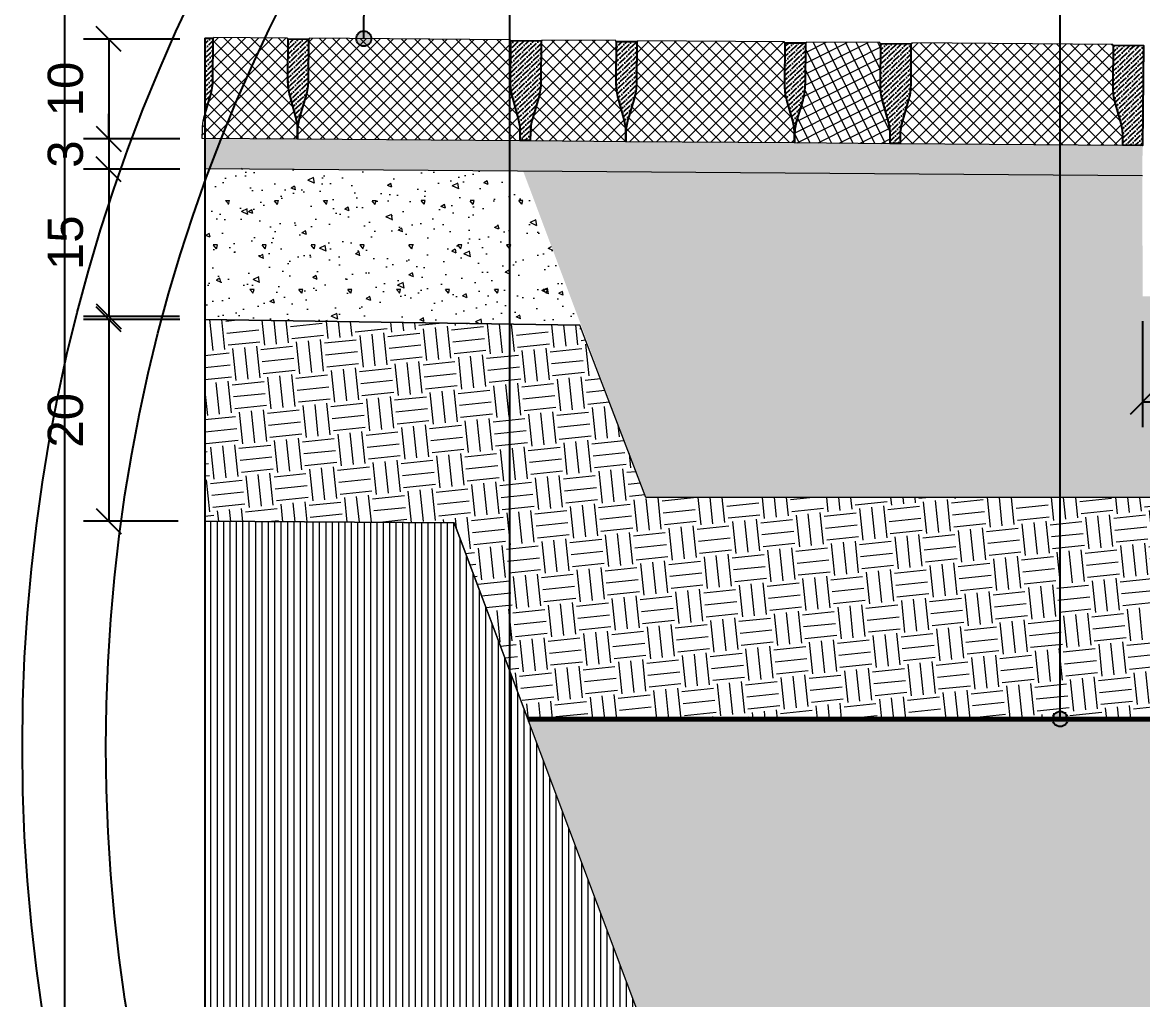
# Model space of a CAD drawing. Header units: metres. Extents: x -325 to 301, y -147 to 149.
# Drawn here: x 62.192 to 63.305, y 76.682 to 77.653 of the extents above; entities that cross this region are included whole.
import ezdxf

# ---------------------------------------------------------------- set-up
doc = ezdxf.new("R2010")
doc.units = ezdxf.units.M
doc.linetypes.add('ACAD_ISO03W100', pattern=[30, 12, -18])
doc.layers.get('Defpoints').update_dxf_attribs({"lineweight": 13})
doc.layers.add('-aux', color=50, linetype='Continuous', plot=False)
doc.layers.add('-AUX_MON', color=3, linetype='Continuous', plot=False)
doc.layers.add('0-TX-1_25', color=7, linetype='Continuous', true_color=0x3f4f7f)
doc.layers.add('EIT_3 TR sorra', color=7, linetype='Continuous', true_color=0xd8ceb0)
doc.layers.add('02-L-Geotextile', color=32, linetype='Continuous')
doc.layers.add('1-SECCIÓ', color=1, linetype='Continuous')
for name, color, linetype, lineweight in [('1-CM', 7, 'Continuous', 0), ('3-TR Formigó', 252, 'Continuous', 0), ('3-TR Seleccionat', 44, 'Continuous', 0), ('3-TR Tot-u', 37, 'Continuous', 0)]:
    doc.layers.add(name, color=color, linetype=linetype, lineweight=lineweight)
doc.layers.add('3-TR grava', color=7, linetype='Continuous', lineweight=5, true_color=0x666666)
doc.layers.add('3-TR tot_u', color=7, linetype='Continuous', lineweight=5, true_color=0x787878)
doc.styles.get("Standard").update_dxf_attribs({"font": 'arial.ttf'})
doc.dimstyles.new('ISO-25', dxfattribs={"dimtxt": 0.1, "dimasz": 0.1, "dimexe": 0.1, "dimexo": 0.1, "dimgap": 0.1, "dimtad": 1, "dimdec": 0, "dimlfac": 100, "dimzin": 9, "dimtxsty": 'Standard', "dimblk": 'OBLIQUE', "dimcen": 0.1, "dimadec": 0, "dimazin": 0, "dimtfac": 1, "dimtdec": 0, "dimtmove": 0, "dimatfit": 3, "dimldrblk": 'OBLIQUE', "dimfxl": 1, "dimarcsym": 0})
pattern_1 = [(43.98579928964266, (32.97805285418937, 7.548316941754337), (0.001927275125572214, 0.00660389192404396), [0.008532812500000061, -0.001706562500000013, 0, -0.001706562500000013])]
pattern_2 = [(44.99999999989515, (17.80936235108013, 108.7097927319532), (-0.006735192090789539, 0.006735192090814187), []), (134.9999999998951, (17.80936235108013, 108.7097927319532), (-0.006735192090814189, -0.006735192090789538), [])]
pattern_3 = [(43.98579928964266, (32.6518629455247, 7.550860358094241), (0.001927275125572214, 0.00660389192404396), [0.008532812500000061, -0.001706562500000013, 0, -0.001706562500000013])]

# ---------------------------------------------------------------- blocks, each defined once
blk = doc.blocks.new('_Oblique')
at = {"color": 0, "lineweight": -2}
blk.add_line((-0.499999999995058, -0.4999999998130015), (0.500000000028669, 0.500000000163238), dxfattribs=at)
blk = doc.blocks.new('*D348')
at = {"layer": '0-TX-1_25', "color": 0, "lineweight": -2, "transparency": 16777216}
for p, q in [((63.30522401409755, 77.35607498071103), (63.30522401409755, 77.25109165466331)), ((63.38022406830051, 77.35607498117666), (63.38022406830051, 77.25109165466331)), ((63.30522401409755, 77.27609165466332), (63.38022406830051, 77.27609165466332))]:
    blk.add_line(p, q, dxfattribs=at)
at = {"layer": 'Defpoints', "color": 0, "transparency": 16777216}
for p in [(63.30522401409755, 77.38107498071102), (63.38022406830051, 77.38107498117664), (63.38022406830054, 77.27609165466329)]:
    blk.add_point(p, dxfattribs=at)
at = {"layer": '0-TX-1_25', "color": 0, "lineweight": -2, "transparency": 16777216, "xscale": 0.025, "yscale": 0.025, "zscale": 0.025, "rotation": 180}
blk.add_blockref('_Oblique', (63.30522401409755, 77.27609165466332), dxfattribs=at)
at = {"layer": '0-TX-1_25', "color": 0, "lineweight": -2, "transparency": 16777216, "xscale": 0.025, "yscale": 0.025, "zscale": 0.025}
blk.add_blockref('_Oblique', (63.38022406830051, 77.27609165466332), dxfattribs=at)
at = {"layer": '0-TX-1_25', "color": 0, "transparency": 16777216, "insert": (63.34272404119889, 77.23322160009306), "char_height": 0.035, "attachment_point": 5}
blk.add_mtext('8', dxfattribs=at)
blk = doc.blocks.new('*D359')
at = {"layer": '0-TX-1_25', "color": 0, "lineweight": -2, "transparency": 16777216}
for p, q in [((62.3486122734384, 77.63641906160218), (62.25307229115831, 77.63641906160218)), ((62.27807229115831, 77.63641906160218), (62.27807229115831, 77.53726341858417)), ((62.34837645391432, 77.53726341858417), (62.25307229115831, 77.53726341858417))]:
    blk.add_line(p, q, dxfattribs=at)
at = {"layer": 'Defpoints', "color": 0, "transparency": 16777216}
for p in [(62.3736122734384, 77.63641906160218), (62.27807229115831, 77.53726341858417), (62.37337645391432, 77.53726341858417)]:
    blk.add_point(p, dxfattribs=at)
at = {"layer": '0-TX-1_25', "color": 0, "lineweight": -2, "transparency": 16777216, "xscale": 0.025, "yscale": 0.025, "zscale": 0.025}
for p, rotation in [((62.27807229115831, 77.63641906160218), 90), ((62.27807229115831, 77.53726341858417), 270)]:
    blk.add_blockref('_Oblique', p, dxfattribs=dict(at, rotation=rotation))
at = {"layer": '0-TX-1_25', "color": 0, "transparency": 16777216, "insert": (62.23520223658806, 77.58684124009315), "char_height": 0.035, "attachment_point": 5, "rotation": 90}
blk.add_mtext('10', dxfattribs=at)
blk = doc.blocks.new('*D360')
at = {"layer": '0-TX-1_25', "color": 0, "lineweight": -2, "transparency": 16777216}
for p, q in [((62.27807229115739, 77.53726285296476), (62.27807229115739, 77.56226285296476)), ((62.34861428136987, 77.53726285296476), (62.25307229115739, 77.53726285296476)), ((62.27807229115739, 77.53726285296476), (62.27807229115739, 77.50711829210694)), ((62.34854605388245, 77.50711829210694), (62.25307229115739, 77.50711829210694)), ((62.27807229115739, 77.50711829210694), (62.27807229115739, 77.48211829210693))]:
    blk.add_line(p, q, dxfattribs=at)
at = {"layer": 'Defpoints', "color": 0, "transparency": 16777216}
for p in [(62.37361428136987, 77.53726285296476), (62.27807229115739, 77.50711829210694), (62.37354605388245, 77.50711829210694)]:
    blk.add_point(p, dxfattribs=at)
at = {"layer": '0-TX-1_25', "color": 0, "lineweight": -2, "transparency": 16777216, "xscale": 0.025, "yscale": 0.025, "zscale": 0.025}
for p, rotation in [((62.27807229115739, 77.53726285296476), 270), ((62.27807229115739, 77.50711829210694), 90)]:
    blk.add_blockref('_Oblique', p, dxfattribs=dict(at, rotation=rotation))
at = {"layer": '0-TX-1_25', "color": 0, "transparency": 16777216, "insert": (62.23519029934294, 77.52219057253582), "char_height": 0.035, "attachment_point": 5, "rotation": 90}
blk.add_mtext('3', dxfattribs=at)
blk = doc.blocks.new('*D361')
at = {"layer": '0-TX-1_25', "color": 0, "lineweight": -2, "transparency": 16777216}
for p, q in [((62.34861428136987, 77.50711813768471), (62.2530918832899, 77.50711813768471)), ((62.2780918832899, 77.50711813768471), (62.2780918832899, 77.3610390630437)), ((62.34855704135243, 77.3610390630437), (62.2530918832899, 77.3610390630437))]:
    blk.add_line(p, q, dxfattribs=at)
at = {"layer": 'Defpoints', "color": 0, "transparency": 16777216}
for p in [(62.37361428136987, 77.50711813768471), (62.2780918832899, 77.3610390630437), (62.37355704135243, 77.3610390630437)]:
    blk.add_point(p, dxfattribs=at)
at = {"layer": '0-TX-1_25', "color": 0, "lineweight": -2, "transparency": 16777216, "xscale": 0.025, "yscale": 0.025, "zscale": 0.025}
for p, rotation in [((62.2780918832899, 77.50711813768471), 90), ((62.2780918832899, 77.3610390630437), 270)]:
    blk.add_blockref('_Oblique', p, dxfattribs=dict(at, rotation=rotation))
at = {"layer": '0-TX-1_25', "color": 0, "transparency": 16777216, "insert": (62.23522182871965, 77.43407860036419), "char_height": 0.035, "attachment_point": 5, "rotation": 90}
blk.add_mtext('15', dxfattribs=at)
blk = doc.blocks.new('POINT')
at = {"layer": '0-TX-1_25'}
h = blk.add_hatch(dxfattribs=at)
h.set_pattern_fill('ANGLE', color=256)
h.set_pattern_definition([(0, (-83.74681484067048, -12.72584030761209), (0, 6.985), [5.08, -1.905]), (90, (-83.74681484067048, -12.72584030761209), (-6.985, 4.277078946022131e-16), [5.08, -1.905])])
edge = h.paths.add_edge_path()
edge.add_arc((0, 0), 0.0075, 0, 360)
h = blk.add_hatch(color=256, dxfattribs=at)
h.dxf.hatch_style = 1
edge = h.paths.add_edge_path()
edge.add_arc((0, 0), 0.0075, 0, 360)
blk.add_circle((0, 0), 0.0075, dxfattribs=at)
blk = doc.blocks.new('*D2080')
at = {"layer": '0-TX-1_25', "color": 0, "lineweight": -2, "transparency": 16777216}
for p, q in [((62.34861428136987, 77.35798827924525), (62.25309188329437, 77.35798827924525)), ((62.27809188329437, 77.35798827924525), (62.27809188329437, 77.15761472464116)), ((62.34719937944767, 77.15761472464116), (62.25309188329437, 77.15761472464116))]:
    blk.add_line(p, q, dxfattribs=at)
at = {"layer": 'Defpoints', "color": 0, "transparency": 16777216}
for p in [(62.37361428136987, 77.35798827924525), (62.27809188329437, 77.15761472464116), (62.37219937944767, 77.15761472464116)]:
    blk.add_point(p, dxfattribs=at)
at = {"layer": '0-TX-1_25', "color": 0, "lineweight": -2, "transparency": 16777216, "xscale": 0.025, "yscale": 0.025, "zscale": 0.025}
for p, rotation in [((62.27809188329437, 77.35798827924525), 90), ((62.27809188329437, 77.15761472464116), 270)]:
    blk.add_blockref('_Oblique', p, dxfattribs=dict(at, rotation=rotation))
at = {"layer": '0-TX-1_25', "color": 0, "transparency": 16777216, "insert": (62.23522182872411, 77.25780150194318), "char_height": 0.035, "attachment_point": 5, "rotation": 90}
blk.add_mtext('20', dxfattribs=at)

msp = doc.modelspace()

# ---------------------------------------------------------------- hatches: boundary and pattern name
at = {"layer": '3-TR Formigó'}
h = msp.add_hatch(dxfattribs=at)
h.set_pattern_fill('ANSI37', color=256, scale=0.002999999999999999, angle=-18.27604261032589, style=0)
h.set_pattern_definition(pattern_2)
edge = h.paths.add_edge_path()
edge.add_line((62.46567621466303, 77.53738635887336), (62.46574012015546, 77.54558188809958))
edge.add_arc((62.41732402770744, 77.54595940170539), 0.04841756421442533, 359.5532580822726, 375.5522772086605)
edge.add_line((62.46396884194175, 77.558940997505), (62.45818409242267, 77.57972646799814))
edge.add_arc((62.51323640582422, 77.59504792152399), 0.05714458984897367, 179.5532471711683, 195.552266297451, ccw=False)
edge.add_line((62.45609355310509, 77.59549349096548), (62.45641421072716, 77.63661751446259))
edge.add_line((62.45641421072716, 77.63661751446259), (62.45561702933693, 77.63662373104077))
edge.add_line((62.45561702933693, 77.63662373104077), (62.45562361145923, 77.63746778170523))
edge.add_line((62.45562361145923, 77.63746778170523), (62.38232804520587, 77.63803929292541))
edge.add_line((62.38232804520587, 77.63803929292541), (62.38232146308357, 77.63719524132964))
edge.add_line((62.38232146308357, 77.63719524132964), (62.38152428169334, 77.63720146163311))
edge.add_line((62.38152428169334, 77.63720146163311), (62.38120362407128, 77.59607743394506))
edge.add_arc((62.3240607778453, 77.59652299683403), 0.05714458330492835, 343.5542345637869, 359.5532536900687, ccw=False)
edge.add_line((62.37886747031072, 77.58034492951762), (62.37275930133248, 77.55965218569096))
edge.add_arc((62.41919600053691, 77.54594480630332), 0.04841755139078367, 163.554232887977, 179.5532520143658)
edge.add_line((62.37077992095212, 77.54632232493665), (62.370716017788, 77.5381267961761))
edge.add_line((62.370716017788, 77.5381267961761), (62.46567621466303, 77.53738635887336))
h = msp.add_hatch(dxfattribs=at)
h.set_pattern_fill('ANSI37', color=256, scale=0.002999999999999999, angle=-18.27604261032589, style=0)
h.set_pattern_definition(pattern_2)
edge = h.paths.add_edge_path()
edge.add_line((62.68690623028735, 77.5356613506278), (62.68697013484845, 77.54385687985402))
edge.add_arc((62.63855404783643, 77.5442343960749), 0.04841755879898033, 359.5532549376236, 375.5522740640121)
edge.add_line((62.68519885756606, 77.55721598786246), (62.67941410758132, 77.5780014583556))
edge.add_arc((62.73446642903394, 77.59332291470238), 0.05714459836160427, 179.5532477316727, 195.5522668579542, ccw=False)
edge.add_line((62.67732356779808, 77.59376848365125), (62.67764422588581, 77.63489250668269))
edge.add_line((62.67764422588581, 77.63489250668269), (62.67684704496125, 77.63489872279521))
edge.add_line((62.67684704496125, 77.63489872279521), (62.6768536252209, 77.63574277252835))
edge.add_line((62.6768536252209, 77.63574277252835), (62.47728824301223, 77.63729885608834))
edge.add_line((62.47728824301223, 77.63729885608834), (62.47728166088993, 77.63645480495822))
edge.add_line((62.47728166088993, 77.63645480495822), (62.47648448089669, 77.63646102433037))
edge.add_line((62.47648448089669, 77.63646102433037), (62.47616382280896, 77.59533699850496))
edge.add_arc((62.41902096498553, 77.59578255976412), 0.05714459488931809, 343.5542362885287, 359.55325541481136, ccw=False)
edge.add_line((62.4738276690484, 77.5796044908179), (62.46771949913884, 77.55891174885389))
edge.add_arc((62.51415620212249, 77.54520437231415), 0.04841755420912765, 163.5542373863269, 179.5532565127153)
edge.add_line((62.4657401196898, 77.54558188716825), (62.46567621559436, 77.53738635794204))
edge.add_line((62.46567621559436, 77.53738635794204), (62.68690623028735, 77.5356613506278))
h = msp.add_hatch(dxfattribs=at)
h.set_pattern_fill('ANSI37', color=256, scale=0.002999999999999999, angle=-18.27604261032589, style=0)
h.set_pattern_definition(pattern_2)
edge = h.paths.add_edge_path()
edge.add_line((62.79186612425903, 77.53484294113647), (62.79193002928579, 77.54303847036269))
edge.add_arc((62.7435139370706, 77.54341598562529), 0.04841756399451982, 359.5532561195961, 375.5522752459843)
edge.add_line((62.79015875153775, 77.55639757976812), (62.78437400201867, 77.5771830497956))
edge.add_arc((62.83942631826812, 77.59250450710066), 0.05714459360587392, 179.5532500560595, 195.5522691823417, ccw=False)
edge.add_line((62.78228346176977, 77.59295007369425), (62.78260412078882, 77.6340740967257))
edge.add_line((62.78260412078882, 77.6340740967257), (62.78180693893293, 77.63408031330388))
edge.add_line((62.78180693893293, 77.63408031330388), (62.78181352058957, 77.63492436396834))
edge.add_line((62.78181352058957, 77.63492436396834), (62.70851795480186, 77.63549587518852))
edge.add_line((62.70851795480186, 77.63549587518852), (62.70851137267957, 77.63465182452407))
edge.add_line((62.70851137267957, 77.63465182452407), (62.70771419128934, 77.63465804389622))
edge.add_line((62.70771419128934, 77.63465804389622), (62.70739353413293, 77.59353401667383))
edge.add_arc((62.65025068578451, 77.59397958264353), 0.05714458545132559, 343.5542314915941, 359.5532506178757, ccw=False)
edge.add_line((62.70505737944106, 77.57780151178073), (62.69894920999715, 77.55710876841974))
edge.add_arc((62.74538590966724, 77.54340139234566), 0.04841755089930001, 163.554236804721, 179.5532559311099)
edge.add_line((62.69696983054811, 77.54377890766543), (62.69690592784966, 77.53558337843921))
edge.add_line((62.69690592784966, 77.53558337843921), (62.79186612425903, 77.53484294113647))
h = msp.add_hatch(dxfattribs=at)
h.set_pattern_fill('ANSI37', color=256, scale=0.002999999999999999, angle=-18.27604261032589, style=0)
h.set_pattern_definition(pattern_2)
edge = h.paths.add_edge_path()
edge.add_line((62.95935219537998, 77.53353699219358), (62.95941609807844, 77.54173252141979))
edge.add_arc((62.91100000537062, 77.54211004519911), 0.04841756455353748, 359.5532460460351, 375.5522651724229)
edge.add_line((62.95764482265869, 77.55509163129088), (62.95186007267395, 77.57587710178402))
edge.add_arc((63.00691238726662, 77.59119855885625), 0.05714459194732929, 179.5532502765466, 195.5522694028291, ccw=False)
edge.add_line((62.94976953242505, 77.59164412521702), (62.95009018958146, 77.63276814871412))
edge.add_line((62.95009018958146, 77.63276814871412), (62.94929300865689, 77.63277436575797))
edge.add_line((62.94929300865689, 77.63277436575797), (62.94929959077919, 77.6336184154911))
edge.add_line((62.94929959077919, 77.6336184154911), (62.8034781516769, 77.63475543835145))
edge.add_line((62.8034781516769, 77.63475543835145), (62.80347157234857, 77.63391138582435))
edge.add_line((62.80347157234857, 77.63391138582435), (62.80267439049268, 77.63391760612782))
edge.add_line((62.80267439049268, 77.63391760612782), (62.80235373193929, 77.59279357937109))
edge.add_arc((62.74521088074298, 77.59323914156157), 0.05714458826966274, 343.55423530296093, 359.5532544292442, ccw=False)
edge.add_line((62.80001757817874, 77.57706107354667), (62.79390940966616, 77.55636832972002))
edge.add_arc((62.84034610366741, 77.54266094937408), 0.0484175466717862, 163.5542300571875, 179.5532491835765)
edge.add_line((62.79193002882013, 77.54303847036269), (62.79186612425903, 77.53484294113647))
edge.add_line((62.79186612425903, 77.53484294113647), (62.95935219537998, 77.53353699219358))
h = msp.add_hatch(dxfattribs=at)
h.set_pattern_fill('ANSI37', color=256, scale=0.002999999999999999, angle=-18.27604261032589, style=0)
h.set_pattern_definition([(26.7239573896741, (62.10525084345201, 81.42109224560615), (-0.004283321152667958, 0.008507572209691033), []), (116.7239573896741, (62.10525084345201, 81.42109224560615), (-0.008507572209691033, -0.004283321152667956), [])])
edge = h.paths.add_edge_path()
edge.add_line((63.05431239458332, 77.53279654650893), (63.05437629774744, 77.54099207713213))
edge.add_arc((63.00596020861298, 77.54136959027228), 0.04841756089733607, 359.553258602731, 375.5522777291193)
edge.add_line((63.05260501953373, 77.55435118560624), (63.04682027048031, 77.57513665796202))
edge.add_arc((63.10187257678908, 77.5904581138701), 0.0571445836546061, 179.5532513789826, 195.5522705052659, ccw=False)
edge.add_line((63.04472973023141, 77.59090367906671), (63.04505038831914, 77.6320277039608))
edge.add_line((63.04505038831914, 77.6320277039608), (63.04425320739458, 77.63203392147031))
edge.add_line((63.04425320739458, 77.63203392147031), (63.04425978951687, 77.63287797120344))
edge.add_line((63.04425978951687, 77.63287797120344), (62.97096422233219, 77.63344948195797))
edge.add_line((62.97096422233219, 77.63344948195797), (62.97095764160687, 77.63260543129351))
edge.add_line((62.97095764160687, 77.63260543129351), (62.97016046021665, 77.6326116502))
edge.add_line((62.97016046021665, 77.6326116502), (62.96983980119759, 77.59148762484025))
edge.add_arc((62.91269693982778, 77.59193318729052), 0.05714459844488735, 343.55423512202736, 359.5532542483099, ccw=False)
edge.add_line((62.96750364697138, 77.57575511622187), (62.96139547799314, 77.55506237518918))
edge.add_arc((63.00783218263356, 77.54135499841661), 0.04841755586404147, 163.5542376771298, 179.553256803518)
edge.add_line((62.9594160985441, 77.54173251303789), (62.95935219491432, 77.533536984743))
edge.add_line((62.95935219491432, 77.533536984743), (63.05431239458332, 77.53279654650893))
h = msp.add_hatch(dxfattribs=at)
h.set_pattern_fill('ANSI37', color=256, scale=0.002999999999999999, angle=-18.27604261032589, style=0)
h.set_pattern_definition(pattern_2)
edge = h.paths.add_edge_path()
edge.add_line((63.28554210357899, 77.53099355583024), (63.28560600814009, 77.5391890869191))
edge.add_arc((63.23718992633124, 77.53956660409827), 0.04841755360344097, 359.553253755634, 375.5522728820235)
edge.add_line((63.28383473132337, 77.55254819353055), (63.27804998133863, 77.57333366542068))
edge.add_arc((63.33310229380886, 77.58865512557364), 0.05714459072859582, 179.5532538228992, 195.5522729491818, ccw=False)
edge.add_line((63.2759594401584, 77.58910068838802), (63.27628009964312, 77.6302247132821))
edge.add_line((63.27628009964312, 77.6302247132821), (63.27548291778723, 77.63023092986029))
edge.add_line((63.27548291778723, 77.63023092986029), (63.2754894989782, 77.6310749809904))
edge.add_line((63.2754894989782, 77.6310749809904), (63.07592411700236, 77.6326310645504))
edge.add_line((63.07592411700236, 77.6326310645504), (63.07591753604422, 77.63178701109197))
edge.add_line((63.07591753604422, 77.63178701109197), (63.07512035418833, 77.63179323046413))
edge.add_line((63.07512035418833, 77.63179323046413), (63.0747996961006, 77.59066920463871))
edge.add_arc((63.01765684159073, 77.59111476636353), 0.05714459157949042, 343.5542357957449, 359.55325492202775, ccw=False)
edge.add_line((63.07246354234005, 77.57493669788298), (63.06635537243048, 77.55424395591896))
edge.add_arc((63.11279207375735, 77.54053657961205), 0.04841755255421383, 163.5542370955239, 179.5532562219126)
edge.add_line((63.06437599298144, 77.54091409469899), (63.06431208935166, 77.53271856593844))
edge.add_line((63.06431208935166, 77.53271856593844), (63.28554210357899, 77.53099355583024))
at = {"layer": '3-TR grava'}
h = msp.add_hatch(dxfattribs=at)
h.set_pattern_fill('GRAVEL', color=256, scale=0.002499999999999999, angle=-65.4594079214056)
h.set_pattern_definition([(162.5533795785944, (62.18200395850295, 81.40587621031517), (-0.7308664413105133, 0.2247454003224839), [0.008543035999999997, -0.8457620909891246]), (119.5103330785944, (62.17385391587575, 81.40843756350726), (0.3742512880765163, -0.6667924889896534), [0.01466011799999999, -1.451351222338099]), (67.05103917859438, (62.16663262968981, 81.42119577462093), (-0.3716630592082972, -0.8677521653213358), [0.010337038, -1.023368069852499]), (201.8142810785944, (62.14190582116905, 81.43713019617859), (1.181651354603073, 0.4697151542846622), [0.013350113, -1.321660935643449]), (227.3742462585944, (62.12951166892185, 81.43216930512222), (0.5612966858302837, 0.6053067655956635), [0.01309084249999999, -1.295995193633599]), (291.8142810785944, (62.12064644968856, 81.42253714477546), (-0.469715154284662, 1.181651354603073), [0.013350113, -1.321660935643449]), (332.2348325485944, (62.12560734074492, 81.41014299252825), (-0.9205000676641384, 0.487190799820997), [0.01765484149999999, -1.747827882856174]), (6.795920448594397, (62.1412294679435, 81.40191851280056), (1.455422802273856, 0.1758798357438445), [0.01666798799999999, -1.650131415047624]), (55.97015769859441, (62.15778035158337, 81.40389089099445), (0.5399387022612131, 0.8049723273507521), [0.01339532499999999, -1.3261386424678]), (109.7769503785944, (62.16527671357812, 81.41499222793391), (0.2323495932458333, -0.6617765230940462), [0.01529283199999999, -0.7493484237499997]), (156.9380298785944, (62.16010224268658, 81.42938303579838), (-0.9518899865877168, 0.403052978445805), [0.01977694799999999, -1.957919312804424]), (73.35466690859441, (62.16743839418382, 81.3796802252017), (0.1619655624356715, 0.5625907985248246), [0.00675011349999999, -0.668264145608599]), (106.0098264785944, (62.16937194899717, 81.38614751140102), (0.2273336257813093, -0.8036782145792247), [0.01284204949999999, -1.271365974925999]), (159.5405920785944, (62.16583007485642, 81.39849150397113), (-0.05776387016626404, -0.02637395122873604), [0.008980233499999985, -0.08082232771069987]), (137.7391825885944, (62.17091556269034, 81.40569984903021), (0.2473974964595234, -0.2360714483909447), [0.004836032999999992, -0.4787655592223494]), (226.3420015685945, (62.16733646999936, 81.40895210140499), (0.1469176592604953, 0.1368857238627072), [0.006839140499999997, -0.3351188247499998]), (325.5043486085944, (62.16261504103187, 81.40400415147546), (0.1946495940143111, -0.120543708048443), [0.01110799149999999, -0.3591574538227498]), (96.10564325859433, (62.17176988203116, 81.39771322656111), (-0.005015967701359904, -0.1419016915615013), [0.00803217849999999, -0.1927724529206998]), (310.9301324125944, (62.15203957828669, 81.44245514610142), (0.4370311227861184, -0.498516847976386), [0.01125219999999998, -1.113970666813473]), (4.886768018594401, (62.15941134350388, 81.43395398573459), (-0.7408983767459327, -0.05905798282647834), [0.009439973499999985, -0.9345553919549988]), (227.7391825885944, (62.18332265606441, 81.40298801680686), (0.236071448391113, 0.2473974964597082), [0.009672002499999995, -0.4739295897223497]), (278.1510517485945, (62.17681815131485, 81.39582983142486), (-0.09044790183450205, 0.6567605553424388), [0.0112522, -1.113970666813499]), (273.9845468585944, (62.1162259787836, 81.4261032963396), (-0.01634201581114443, 0.3415672532887591), [0.01085087999999998, -0.5316933578276491]), (229.3157326785944, (62.11697997877022, 81.41527864003928), (0.5035328153719132, 0.5789328146197839), [0.009091802999999996, -0.9000898345179996]), (1.342001568594393, (62.12582252541043, 81.37603642687647), (0.3415672532877387, 0.01634201583260717), [0.009672002499999995, -0.4739295897223497]), (311.8946167185944, (62.13549190430743, 81.37626294783851), (-0.5739168466802447, 0.6454345072093443), [0.0106445685, -1.053809399504999]), (3.984546858594393, (62.11289928930833, 81.40434072325793), (-0.3415672532888743, -0.01634201580877165), [0.005425439999999991, -0.5371187978276492]), (35.85052455259439, (62.12424008833671, 81.37950225908644), (0.204681529436305, 0.1632596750812058), [0.003237864999999998, -0.3205498741131499]), (100.5043486105944, (62.12686454233273, 81.38139859534954), (0.02135798351994012, -0.1996655617274969), [0.01309084249999999, -0.2487263647267249]), (120.5495980385944, (62.12447794559529, 81.39427006694423), (0.321503382482428, -0.5512647504169873), [0.01213167499999999, -1.201034121583424]), (238.2306596085944, (62.1574162927169, 81.40163049586488), (0.08915378909610928, 0.1105117726299222), [0.009158096999999995, -0.2197944089919999]), (287.6978186685944, (62.15259454439524, 81.39384451210414), (0.332829430610122, -1.034733695266432), [0.01598891899999997, -1.582900226625773]), (355.4859879785944, (62.15745511609745, 81.3786123260257), (-0.5098428960780156, 0.04643782207191866), [0.006537705999999996, -0.6472348079527496]), (24.54059207859439, (62.16397256197385, 81.37809778812797), (0.03138991893752502, 0.08413782139499214), [0.003809999999999998, -0.05968999999999997]), (54.7970292385944, (62.1256833826757, 81.39621656288442), (-0.2988512862779227, -0.4156731392452753), [0.008821673999999996, -0.8733485193299996]), (342.5533795785944, (62.13076887050966, 81.4034249079435), (0.7308664413097111, -0.224745400325036), [0.01708607199999999, -0.8372190549891245]), (294.5405920785944, (62.14706895576407, 81.39830220155932), (0.08413782139499214, -0.03138991893752502), [0.01650999999999999, -0.04698999999999998]), (259.8454385785944, (62.15392618308354, 81.3832835953161), (-0.1406075784639759, -0.7622563603398058), [0.01004023899999999, -0.9939829181034995]), (188.5951961785944, (62.15215604842831, 81.3734006365839), (-0.257429431892943, -0.04773193475317565), [0.009245726999999995, -0.4530412509692998]), (142.1865674385944, (62.14301414855589, 81.37201883821852), (-1.078743774950315, 0.8337740209468908), [0.01505362749999999, -1.490311610573449]), (109.9666708185944, (62.13112159307957, 81.38124811631828), (-0.2850974958072774, 0.7773042633900631), [0.01592573649999998, -1.576646161405998])])
h.paths.add_polyline_path([(63.60647349203255, 75.53142900225953, -1), (63.45647349203254, 75.53142900225953, -1)], flags=16)
h.paths.add_polyline_path([(63.80682710658834, 76.96107121132569), (62.69432465513653, 76.96107344903307), (63.26924760539571, 75.43107057036029), (63.80682416691303, 75.43107057036029)])
at = {"layer": '3-TR Seleccionat'}
h = msp.add_hatch(dxfattribs=at)
h.set_pattern_fill('ANSI31', color=256, scale=0.002, angle=225, style=0)
h.set_pattern_definition([(270, (-124.9199440648677, -3.885000344857403), (0.006350000000000001, -8.673617379884035e-19), [])])
h.paths.add_polyline_path([(65.35384833778278, 74.71103744439152), (65.35384833778278, 76.53453048936406), (64.90691454359427, 76.53804123698716), (64.90691454359427, 75.33107170768527), (64.90696963609611, 74.8810712326586), (62.60685945109244, 74.8810712326586), (62.60702472859793, 75.3310712324892), (63.3068239747786, 75.33107116470083), (62.62113165831443, 77.15585693399575), (62.37361428136984, 77.15760473356494), (62.37361428136984, 74.71103744439152)])
at = {"layer": '3-TR Tot-u'}
h = msp.add_hatch(dxfattribs=at)
h.set_pattern_fill('EARTH', color=256, scale=0.005, angle=-84.07414778341365)
h.set_pattern_definition([(275.9258522165863, (62.10525084345201, 76.18109224560615), (0.03485825126725671, -0.02830242601949161), [0.03175, -0.03175]), (275.9258522165863, (62.11709347044328, 76.18232146284011), (0.03485825126725671, -0.02830242601949161), [0.03175, -0.03175]), (275.9258522165863, (62.12893609743455, 76.18355068007406), (0.03485825126725671, -0.02830242601949161), [0.03175, -0.03175]), (5.925852216586344, (62.13329337884295, 76.18001287682162), (0.02830242601949161, 0.03485825126725671), [0.03174999999999994, -0.03174999999999994]), (5.925852216586344, (62.13452259607692, 76.16817024983035), (0.02830242601949161, 0.03485825126725671), [0.03174999999999994, -0.03174999999999994]), (5.925852216586344, (62.13575181331086, 76.15632762283909), (0.02830242601949161, 0.03485825126725671), [0.03174999999999994, -0.03174999999999994])])
h.paths.add_polyline_path([(62.37361428136987, 77.35798827924523), (62.37361428136984, 77.15760473356497), (62.62113165831443, 77.15585693399575), (62.69432465513653, 76.96107344903307), (63.80682628811542, 76.96107121132734), (63.80682752929192, 77.1810740012794), (62.81165552299714, 77.18107512072427), (62.74625331482993, 77.35215262631715)])
at = {"layer": '3-TR tot_u'}
h = msp.add_hatch(dxfattribs=at)
h.set_pattern_fill('AR-CONC', color=256, scale=0.0002499999999999998, angle=90.27678088138283)
h.set_pattern_definition([(158.5528234916038, (17.80936235108013, 108.7097927319532), (-0.01071414020334408, 0.04444703537656459), [0.004762499999999994, -0.05238749999999995]), (103.5528234916038, (17.80936235108013, 108.7097927319532), (-0.042478511822929, -0.02355052202099124), [0.00380999999999999, -0.04191014604249985]), (209.0042681916038, (17.80846950889165, 108.7134966390854), (-0.05319265014223656, 0.02089651386113734), [0.004047502199999995, -0.04452256114999995]), (154.7370234916038, (17.79732236091579, 108.7057518611377), (-0.01159854796105582, 0.06759205884945055), [0.007143749999999996, -0.07858124999999995]), (205.1883811016038, (17.79635581059912, 108.7113845252147), (-0.07752613342460271, 0.03658516449488297), [0.006071255784999993, -0.0667839020399999]), (99.73697466160382, (17.79732236091579, 108.7057518611377), (-0.07752613342278561, 0.036585164499046), [0.005714991767499993, -0.0628649329799999]), (129.5528234916038, (17.79831192328194, 108.7127820725268), (0.01217751511735449, 0.04406843003303181), [0.004762499999999997, -0.05238749999999997]), (74.55282349160389, (17.79831192328194, 108.7127820725268), (-0.0485699864642681, -3.622266203685831e-06), [0.003809999999999993, -0.04190999999999989]), (180.0042684916039, (17.79932671657363, 108.7164544422826), (-0.03639247154533939, 0.04406480761108346), [0.004047502199999998, -0.04452248439999997]), (146.0528234916038, (17.80936235108013, 108.7097927319532), (-0.02028587552938745, -0.005993882991116794), [0, -0.04140199999999995, 0, -0.04254499999999995, 0, -0.04206874999999995]), (116.0528234916039, (17.80936235108013, 108.7097927319532), (-0.02905871588294157, 0.007867938773241597), [0, -0.02425699999999994, 0, -0.04044949999999989, 0, -0.01603374999999995]), (76.05282349160389, (17.81386792205805, 108.6963681431202), (-0.009427757665139928, 0.03259170348029379), [0, -0.01587499999999992, 0, -0.04952999999999984, 0, -0.0657224999999997]), (66.05282349160389, (17.81588835793147, 108.6903481485037), (-0.01780916575072015, 0.03308521069580599), [0, -0.02063749999999998, 0, -0.03289299999999997, 0, -0.04667249999999996])])
h.paths.add_polyline_path([(62.37361428136984, 77.50799270473166), (62.37361428136987, 77.35798827924522), (62.74625331482993, 77.35215262631715), (62.68972357324714, 77.50556422667415)])
h = msp.add_hatch(dxfattribs=at)
h.set_pattern_fill('AR-CONC', color=256, scale=0.0002499999999999998, angle=90.27678088138283)
h.set_pattern_definition([(140.2767808813828, (62.10521847513508, 76.42109224581569), (0.003764704159573342, 0.04556488512718308), [0.004762499999999997, -0.05238749999999997]), (85.2767808813829, (62.10521847513508, 76.42109224581569), (-0.04772109123190971, -0.009041488029503797), [0.003809999999999998, -0.04191014604249998]), (190.7282255813828, (62.10553219963353, 76.42488930738463), (-0.04395638512479434, 0.03652339698691566), [0.004047502199999992, -0.04452256114999992]), (136.4609808813828, (62.09251862331857, 76.42103089568567), (0.0101830826843636, 0.06781974315312546), [0.00714374999999999, -0.07858124999999985]), (186.9123384913829, (62.09336720673465, 76.42668253589692), (-0.0621425175672333, 0.05905152949156391), [0.006071255784999996, -0.06678390203999995]), (81.46093205138288, (62.09251862331857, 76.42103089568567), (-0.06214251756420239, 0.0590515294949471), [0.005714991767499997, -0.06286493297999995]), (111.2767808813828, (62.09566291120768, 76.42739615912645), (0.02538289961313733, 0.0380266591648413), [0.004762499999999997, -0.05238749999999997]), (56.27678088138284, (62.09566291120768, 76.42739615912645), (-0.04612109131128896, 0.01522788673834106), [0.003809999999999998, -0.04190999999999997]), (161.7282258813828, (62.09777815285489, 76.4305650473888), (-0.02073819193540898, 0.05325454581751939), [0.004047502199999992, -0.04452248439999992]), (127.7767808813828, (62.10521847513508, 76.42109224581569), (-0.02114224311496143, 0.0006700263971406273), [0, -0.04140199999999997, 0, -0.04254499999999997, 0, -0.04206874999999997]), (97.77678088138283, (62.10521847513508, 76.42109224581569), (-0.02512554822964587, 0.01658373466577231), [0, -0.02425699999999998, 0, -0.04044949999999997, 0, -0.01603374999999999]), (57.77678088138285, (62.10528688053003, 76.40693191104027), (0.001268419274807671, 0.03390417176223738), [0, -0.01587499999999999, 0, -0.04952999999999997, 0, -0.06572249999999996]), (47.77678088138283, (62.10531755559504, 76.400581985132), (-0.006535441198298388, 0.03700115619634179), [0, -0.02063749999999999, 0, -0.03289299999999998, 0, -0.04667249999999997])])
h.paths.add_polyline_path([(63.80679543663834, 77.38136433719983), (63.305224010655, 77.38078340556717), (63.30496015690798, 77.5008377313329), (62.68972357324714, 77.50556422667415), (62.81165552299711, 77.18107512072433), (63.80679432208518, 77.18107276183969)])
at = {"layer": 'EIT_3 TR sorra'}
h = msp.add_hatch(dxfattribs=at)
h.set_pattern_fill('ANSI36', color=256, scale=0.001075000000000009, angle=-1.014200710357327, style=0, double=1)
h.set_pattern_definition(pattern_3)
edge = h.paths.add_edge_path()
edge.add_line((62.37107326616794, 77.55127975893043), (62.37150440997999, 77.55429773829343))
edge.add_line((62.37150440997999, 77.55429773829343), (62.37361428136984, 77.56254521058177))
edge.add_line((62.37361428136984, 77.56254521058177), (62.37361428136984, 77.58054138130453))
edge.add_line((62.37361428136984, 77.58054138130453), (62.37361428136984, 77.59630840287488))
edge.add_line((62.37361428136984, 77.59630840287488), (62.37361428136984, 77.63743592441958))
edge.add_line((62.37361428136984, 77.63743592441958), (62.38152428309033, 77.63720145790782))
edge.add_line((62.38152428309033, 77.63720145790782), (62.3812035961316, 77.59607393589746))
edge.add_arc((62.32406074493539, 77.59651949808793), 0.05714458826955605, 343.55423530294433, 359.55325442925755, ccw=False)
edge.add_line((62.37886744237105, 77.58034143007305), (62.37275927385846, 77.55964868764337))
edge.add_line((62.37275927385846, 77.55964868764337), (62.37107326616794, 77.55127975893043))
edge.add_line((62.37107326616794, 77.55127975893043), (62.37150440997999, 77.55429773829343))
h = msp.add_hatch(dxfattribs=at)
h.set_pattern_fill('ANSI36', color=256, scale=0.001075000000000009, angle=-1.014200710357327, style=0, double=1)
h.set_pattern_definition(pattern_3)
edge = h.paths.add_edge_path()
edge.add_line((62.46567619137997, 77.53738286082577), (62.4657400931471, 77.54557839005199))
edge.add_arc((62.41732400921498, 77.54595590415032), 0.04841755570262707, 359.553257420884, 375.5522765469969)
edge.add_line((62.46396881539906, 77.55893749712911), (62.45818406727696, 77.5797229718132))
edge.add_arc((62.51323638564908, 77.59504442603756), 0.0571445948248343, 179.5532465097374, 195.5522656359556, ccw=False)
edge.add_line((62.45609352795938, 77.59548999617752), (62.45641421352113, 77.63661751446259))
edge.add_line((62.45641421352113, 77.63661751446259), (62.47648448229367, 77.63646101967376))
edge.add_line((62.47648448229367, 77.63646101967376), (62.47616379533494, 77.59533349859473))
edge.add_arc((62.41902094413873, 77.59577906078519), 0.05714458826956316, 343.5542353029463, 359.55325442925766, ccw=False)
edge.add_line((62.47382764157439, 77.57960099277031), (62.46771947306181, 77.55890825220328))
edge.add_arc((62.51415616991149, 77.54520086807806), 0.04841755047362219, 163.5542267221453, 179.5532458483591)
edge.add_line((62.46574009128446, 77.54557839191463), (62.46567619044865, 77.53738285896313))
h = msp.add_hatch(dxfattribs=at)
h.set_pattern_fill('ANSI36', color=256, scale=0.001075000000000009, angle=-1.014200710357327, style=0, double=1)
h.set_pattern_definition(pattern_1)
edge = h.paths.add_edge_path()
edge.add_line((62.69690589990998, 77.53557988039162), (62.68690620607296, 77.53565785211455))
edge.add_line((62.68690620607296, 77.53565785211455), (62.6869701078401, 77.54385338180643))
edge.add_arc((62.63855402838568, 77.54423090372299), 0.04841755128601762, 359.553248128008, 375.5522672541186)
edge.add_line((62.68519883242035, 77.55721248795223), (62.67941408290127, 77.57799796356764))
edge.add_arc((62.73446639252384, 77.59331941994141), 0.05714458697192205, 179.5532509380385, 195.5522700642575, ccw=False)
edge.add_line((62.67732354265237, 77.59376498560366), (62.67764422774846, 77.63489250668269))
edge.add_line((62.67764422774846, 77.63489250668269), (62.70771419222066, 77.63465804017093))
edge.add_line((62.70771419222066, 77.63465804017093), (62.70739350572759, 77.5935305190919))
edge.add_arc((62.65025064932821, 77.59397608224064), 0.05714459348004626, 343.5542343828369, 359.55325350914796, ccw=False)
edge.add_line((62.70505735150138, 77.5777980118705), (62.69894918392012, 77.55710527130347))
edge.add_arc((62.74538587768908, 77.54339788930068), 0.04841754691806142, 163.5542280989052, 179.5532472251167)
edge.add_line((62.69696980260844, 77.54377541194614), (62.69690589990998, 77.53557988039162))
edge.add_line((62.69690589990998, 77.53557988039162), (62.68690620607296, 77.53565785211455))
h = msp.add_hatch(dxfattribs=at)
h.set_pattern_fill('ANSI36', color=256, scale=0.001075000000000009, angle=-1.014200710357327, style=0, double=1)
h.set_pattern_definition(pattern_1)
edge = h.paths.add_edge_path()
edge.add_line((62.7918661005103, 77.53483944308888), (62.79193000227744, 77.5430349723151))
edge.add_arc((62.7435139171542, 77.54341248995982), 0.04841755692136068, 359.5532532353181, 375.5522723614309)
edge.add_line((62.79015872546071, 77.55639407985788), (62.78437397687296, 77.57717955500763))
edge.add_arc((62.83942629169869, 77.59250101042312), 0.05714459172765236, 179.5532486136513, 195.5522677398696, ccw=False)
edge.add_line((62.78228343708972, 77.59294657844063), (62.78260412265146, 77.63407409765702))
edge.add_line((62.78260412265146, 77.63407409765702), (62.80267439235533, 77.63391760240253))
edge.add_line((62.80267439235533, 77.63391760240253), (62.80235370493094, 77.5927900813235))
edge.add_arc((62.74521085681545, 77.5932356456364), 0.05714458520547712, 343.55423315087677, 359.5532522771887, ccw=False)
edge.add_line((62.80001755070472, 77.5770575764304), (62.79390938219214, 77.55636483493205))
edge.add_arc((62.84034607927465, 77.5426574524636), 0.04841755022788218, 163.5542286805093, 179.5532478067228)
edge.add_line((62.79193000088046, 77.5430349746434), (62.79186610004464, 77.53483944215756))
h = msp.add_hatch(dxfattribs=at)
h.set_pattern_fill('ANSI36', color=256, scale=0.001075000000000009, angle=-1.014200710357327, style=0, double=1)
h.set_pattern_definition(pattern_1)
edge = h.paths.add_edge_path()
edge.add_line((62.95935216976861, 77.53353349600863), (62.95941607293273, 77.54172902523484))
edge.add_arc((62.91099998969909, 77.54210654430351), 0.04841755504291054, 359.5532515328871, 375.5522706589997)
edge.add_line((62.95764479658166, 77.55508813231197), (62.9518600479939, 77.5758736065304))
edge.add_arc((63.00691236566753, 77.5911950657251), 0.05714459548455268, 179.5532514985423, 195.5522706247602, ccw=False)
edge.add_line((62.94976950727934, 77.59164063089472), (62.95009019330675, 77.6327681501111))
edge.add_line((62.95009019330675, 77.6327681501111), (62.97016046207929, 77.63261165299397))
edge.add_line((62.97016046207929, 77.63261165299397), (62.96983977605188, 77.59148413377758))
edge.add_arc((62.91269692107645, 77.59192969881595), 0.05714459207087419, 343.55423247714583, 359.5532516034568, ccw=False)
edge.add_line((62.96750362136001, 77.57575162702184), (62.96139545238177, 77.5550588855235))
edge.add_arc((63.00783214495961, 77.54135150706709), 0.04841754477166371, 163.5542317248464, 179.5532508510582)
edge.add_line((62.9594160720014, 77.54172902663183), (62.95935216930295, 77.53353349600863))
h = msp.add_hatch(dxfattribs=at)
h.set_pattern_fill('ANSI36', color=256, scale=0.001075000000000009, angle=-1.014200710357327, style=0, double=1)
h.set_pattern_definition(pattern_1)
edge = h.paths.add_edge_path()
edge.add_line((63.0643120623433, 77.53271508791428), (63.05431236850629, 77.53279305963721))
edge.add_line((63.05431236850629, 77.53279305963721), (63.05437627167041, 77.54098858979475))
edge.add_arc((63.00596019128466, 77.54136610508421), 0.04841755216563941, 359.5532559786656, 375.5522751047768)
edge.add_line((63.05260499438802, 77.55434769594055), (63.04682024673158, 77.5751331710903))
edge.add_arc((63.10187255446453, 77.59045462888803), 0.05714458553328489, 179.5532528214656, 195.5522719476845, ccw=False)
edge.add_line((63.04472970601702, 77.59090019266065), (63.04505039251009, 77.63202770489212))
edge.add_line((63.04505039251009, 77.63202770489212), (63.0751203562838, 77.63179323744905))
edge.add_line((63.0751203562838, 77.63179323744905), (63.07479966909224, 77.59066572475191))
edge.add_arc((63.01765681269286, 77.59111128790066), 0.05714459348004626, 343.5542343828369, 359.55325350914796, ccw=False)
edge.add_line((63.07246351486603, 77.57493321753051), (63.06635534542212, 77.55424047836047))
edge.add_arc((63.11279204509274, 77.5405331022863), 0.04841755089982844, 163.5542368048004, 179.5532559310138)
edge.add_line((63.06437596597308, 77.54091061760616), (63.0643120623433, 77.53271508791428))
edge.add_line((63.0643120623433, 77.53271508791428), (63.05431236850629, 77.53279305963721))
h = msp.add_hatch(dxfattribs=at)
h.set_pattern_fill('ANSI36', color=256, scale=0.001075000000000009, angle=-1.014200710357327, style=0, double=1)
h.set_pattern_definition([(43.98579928964266, (33.20928256178806, 7.546513950144316), (0.001927275125572214, 0.00660389192404396), [0.008532812500000061, -0.001706562500000013, 0, -0.001706562500000013])])
edge = h.paths.add_edge_path()
edge.add_line((63.305193965906, 77.53083690178525), (63.28554207563931, 77.53099006756153))
edge.add_line((63.28554207563931, 77.53099006756153), (63.28560597833777, 77.53918559818473))
edge.add_arc((63.23718990126559, 77.53956311300853), 0.04841754884855013, 359.5532564991239, 375.5522756252356)
edge.add_line((63.28383470105538, 77.5525447033992), (63.27804995433027, 77.57333017901462))
edge.add_arc((63.33310226017361, 77.58865163823629), 0.05714458409464399, 179.5532547048787, 195.552273831098, ccw=False)
edge.add_line((63.27595941315005, 77.58909720011931), (63.27628009964312, 77.6302247132821))
edge.add_line((63.27628009964312, 77.6302247132821), (63.30596677691275, 77.62999323259052))
edge.add_line((63.30596677691275, 77.62999323259052), (63.305193965906, 77.53083690178525))
edge.add_line((63.305193965906, 77.53083690178525), (63.28554207563931, 77.53099006756153))
h = msp.add_hatch(dxfattribs=at)
h.set_pattern_fill('ANSI36', color=256, scale=0.001075000000000009, angle=-1.014200710357327, style=0, double=1)
h.set_pattern_definition([(62.26184189986373, (85.88688469829569, 325.6039014711691), (-0.0002408934136971146, 0.006875154421345005), [0.008532812500000075, -0.001706562500000015, 0, -0.001706562500000015])])
h.paths.add_polyline_path([(62.37361428136987, 77.53810439469461), (62.37361428136984, 77.5079927059118), (63.30496015411401, 77.50083773179855), (63.30519396357769, 77.53083690271657)])

# ---------------------------------------------------------------- linework, layer by layer
at = {"layer": '-aux'}
msp.add_lwpolyline([(62.23447743480324, 3.456691224966903), (62.23447743480324, 133.4566912249669)], dxfattribs=at)
for points in [[(62.37361428136984, 77.63726313508401), (62.38152428309033, 77.63720145790782), (62.3812035961316, 77.59607393589746, -0.0699225111484148), (62.37886744237105, 77.58034143007305), (62.37361428136984, 77.56254521058177)], [(62.46567619044865, 77.53738285896313), (62.46567619137997, 77.53738286082577), (62.4657400931471, 77.54557839005199, 0.06992251114754273), (62.46396881539906, 77.55893749712911), (62.45818406727696, 77.5797229718132, -0.06992251114800961), (62.45609352795938, 77.59548999617752), (62.45641421352113, 77.63661751446259), (62.47648448229367, 77.63646101967376), (62.47616379533494, 77.59533349859473, -0.0699225111484148), (62.47382764157439, 77.57960099277031), (62.46771947306181, 77.55890825220328, 0.06992251114798485), (62.46574009128446, 77.54557839191463), (62.46567619044865, 77.53738285896313), (62.46567619137997, 77.53738286082577)], [(62.69690589990998, 77.53557988039162), (62.68690620607296, 77.53565785211455), (62.6869701078401, 77.54385338180643, 0.06992251114754273), (62.68519883242035, 77.55721248795223), (62.67941408290127, 77.57799796356764, -0.06992251114800961), (62.67732354265237, 77.59376498560366), (62.67764422774846, 77.63489250668269), (62.70771419222066, 77.63465804017093), (62.70739350572759, 77.5935305190919, -0.0699225111484148), (62.70505735150138, 77.5777980118705), (62.69894918392012, 77.55710527130347, 0.06992251114798485), (62.69696980260844, 77.54377541194614), (62.69690589990998, 77.53557988039162), (62.68690620607296, 77.53565785211455)], [(62.79186610004464, 77.53483944215756), (62.7918661005103, 77.53483944308888), (62.79193000227744, 77.5430349723151, 0.06992251114754273), (62.79015872546071, 77.55639407985788), (62.78437397687296, 77.57717955500763, -0.06992251114800961), (62.78228343708972, 77.59294657844063), (62.78260412265146, 77.63407409765702), (62.80267439235533, 77.63391760240253), (62.80235370493094, 77.5927900813235, -0.0699225111484148), (62.80001755070472, 77.5770575764304), (62.79390938219214, 77.55636483493205, 0.06992251114798485), (62.79193000088046, 77.5430349746434), (62.79186610004464, 77.53483944215756), (62.7918661005103, 77.53483944308888)], [(62.95935216930295, 77.53353349600863), (62.95935216976861, 77.53353349600863), (62.95941607293273, 77.54172902523484, 0.06992251114754273), (62.95764479658166, 77.55508813231197), (62.9518600479939, 77.5758736065304, -0.06992251114800961), (62.94976950727934, 77.59164063089472), (62.95009019330675, 77.6327681501111), (62.97016046207929, 77.63261165299397), (62.96983977605188, 77.59148413377758, -0.0699225111484148), (62.96750362136001, 77.57575162702184), (62.96139545238177, 77.5550588855235, 0.06992251114798485), (62.9594160720014, 77.54172902663183), (62.95935216930295, 77.53353349600863), (62.95935216976861, 77.53353349600863)], [(63.0643120623433, 77.53271508791428), (63.05431236850629, 77.53279305963721), (63.05437627167041, 77.54098858979475, 0.06992251114754273), (63.05260499438802, 77.55434769594055), (63.04682024673158, 77.5751331710903, -0.06992251114800961), (63.04472970601702, 77.59090019266065), (63.04505039251009, 77.63202770489212), (63.0751203562838, 77.63179323744905), (63.07479966909224, 77.59066572475191, -0.0699225111484148), (63.07246351486603, 77.57493321753051), (63.06635534542212, 77.55424047836047, 0.06992251114798485), (63.06437596597308, 77.54091061760616), (63.0643120623433, 77.53271508791428), (63.05431236850629, 77.53279305963721)], [(63.305193965906, 77.53083690178525), (63.28554207563931, 77.53099006756153), (63.28560597833777, 77.53918559818473, 0.06992251114754273), (63.28383470105538, 77.5525447033992), (63.27804995433027, 77.57333017901462, -0.06992251114800961), (63.27595941315005, 77.58909720011931), (63.27628009964312, 77.6302247132821), (63.30596677691275, 77.62999323259052), (63.305193965906, 77.53083690178525), (63.28554207563931, 77.53099006756153)]]:
    msp.add_lwpolyline(points, format="xyb", dxfattribs=at)
at = {"layer": '-AUX_MON'}
for radius in [1.727214042255667, 1.644287805263133]:
    msp.add_circle((63.91953845357284, 76.93327101431024), radius, dxfattribs=at)
at = {"layer": '0-TX-1_25'}
for points in [[(62.67657302690069, 74.98107123265856), (62.67657302690069, 78.26375005674326)], [(62.53145404664633, 77.63687650570063), (62.53556797227861, 78.16448129653061)], [(63.22334837893885, 76.96107238494525), (63.2233507994971, 78.16448129652379)]]:
    msp.add_lwpolyline(points, dxfattribs=at)
at = {"layer": '02-L-Geotextile', "color": 244, "linetype": 'ACAD_ISO03W100', "ltscale": 0.002, "true_color": 0x991b1e, "const_width": 0.005, "elevation": -6.55566464534473e-08}
msp.add_lwpolyline([(62.69432465513653, 76.96107344903307), (63.80682628811542, 76.96107121132734)], dxfattribs=at)
at = {"layer": '1-CM'}
for points in [[(62.46567621466303, 77.53738635887336), (62.46574012015546, 77.54558188809958, 0.06992251114875708), (62.46396884194175, 77.558940997505), (62.45818409242267, 77.57972646799814, -0.0699225111482901), (62.45609355310509, 77.59549349096548), (62.45641421072716, 77.63661751446259), (62.45561702933693, 77.63662373104077), (62.45562361145923, 77.63746778170523), (62.38232804520587, 77.63803929292541), (62.38232146308357, 77.63719524132964), (62.38152428169334, 77.63720146163311), (62.38120362407128, 77.59607743394506, -0.0699225111482901), (62.37886747031072, 77.58034492951762), (62.37275930133248, 77.55965218569096, 0.06992251114875708), (62.37077992095212, 77.54632232493665), (62.370716017788, 77.5381267961761)], [(62.68690623028735, 77.5356613506278), (62.68697013484845, 77.54385687985402, 0.06992251114875708), (62.68519885756606, 77.55721598786246), (62.67941410758132, 77.5780014583556, -0.0699225111482901), (62.67732356779808, 77.59376848365125), (62.67764422588581, 77.63489250668269), (62.67684704496125, 77.63489872279521), (62.6768536252209, 77.63574277252835), (62.47728824301223, 77.63729885608834), (62.47728166088993, 77.63645480495822), (62.47648448089669, 77.63646102433037), (62.47616382280896, 77.59533699850496, -0.0699225111482901), (62.4738276690484, 77.5796044908179), (62.46771949913884, 77.55891174885389, 0.06992251114875708), (62.4657401196898, 77.54558188716825), (62.46567621559436, 77.53738635794204)], [(62.79186612425903, 77.53484294113647), (62.79193002928579, 77.54303847036269, 0.06992251114875708), (62.79015875153775, 77.55639757976812), (62.78437400201867, 77.5771830497956, -0.0699225111482901), (62.78228346176977, 77.59295007369425), (62.78260412078882, 77.6340740967257), (62.78180693893293, 77.63408031330388), (62.78181352058957, 77.63492436396834), (62.70851795480186, 77.63549587518852), (62.70851137267957, 77.63465182452407), (62.70771419128934, 77.63465804389622), (62.70739353413293, 77.59353401667383, -0.0699225111482901), (62.70505737944106, 77.57780151178073), (62.69894920999715, 77.55710876841974, 0.06992251114875708), (62.69696983054811, 77.54377890766543), (62.69690592784966, 77.53558337843921)], [(62.95935219537998, 77.53353699219358), (62.95941609807844, 77.54173252141979, 0.06992251114875708), (62.95764482265869, 77.55509163129088), (62.95186007267395, 77.57587710178402, -0.0699225111482901), (62.94976953242505, 77.59164412521702), (62.95009018958146, 77.63276814871412), (62.94929300865689, 77.63277436575797), (62.94929959077919, 77.6336184154911), (62.8034781516769, 77.63475543835145), (62.80347157234857, 77.63391138582435), (62.80267439049268, 77.63391760612782), (62.80235373193929, 77.59279357937109, -0.0699225111482901), (62.80001757817874, 77.57706107354667), (62.79390940966616, 77.55636832972002, 0.06992251114875708), (62.79193002882013, 77.54303847036269), (62.79186612425903, 77.53484294113647)], [(63.05431239458332, 77.53279654650893), (63.05437629774744, 77.54099207713213, 0.06992251114875708), (63.05260501953373, 77.55435118560624), (63.04682027048031, 77.57513665796202, -0.0699225111482901), (63.04472973023141, 77.59090367906671), (63.04505038831914, 77.6320277039608), (63.04425320739458, 77.63203392147031), (63.04425978951687, 77.63287797120344), (62.97096422233219, 77.63344948195797), (62.97095764160687, 77.63260543129351), (62.97016046021665, 77.6326116502), (62.96983980119759, 77.59148762484025, -0.0699225111482901), (62.96750364697138, 77.57575511622187), (62.96139547799314, 77.55506237518918, 0.06992251114875708), (62.9594160985441, 77.54173251303789), (62.95935219491432, 77.533536984743)], [(63.28554210357899, 77.53099355583024), (63.28560600814009, 77.5391890869191, 0.06992251114875708), (63.28383473132337, 77.55254819353055), (63.27804998133863, 77.57333366542068, -0.0699225111482901), (63.2759594401584, 77.58910068838802), (63.27628009964312, 77.6302247132821), (63.27548291778723, 77.63023092986029), (63.2754894989782, 77.6310749809904), (63.07592411700236, 77.6326310645504), (63.07591753604422, 77.63178701109197), (63.07512035418833, 77.63179323046413), (63.0747996961006, 77.59066920463871, -0.0699225111482901), (63.07246354234005, 77.57493669788298), (63.06635537243048, 77.55424395591896, 0.06992251114875708), (63.06437599298144, 77.54091409469899), (63.06431208935166, 77.53271856593844)]]:
    msp.add_lwpolyline(points, format="xyb", close=True, dxfattribs=at)
for points in [[(62.37361428136984, 77.50799270562854), (63.30496015690798, 77.5008377313329)], [(62.37361428136984, 77.35798827924522), (62.74625331482993, 77.35215262631715)], [(62.37361428136984, 77.15760473356495), (62.62113165831443, 77.15585693399575), (62.69432465513653, 76.96107344903307), (63.80682628811542, 76.96107121132734), (63.80682752929192, 77.1810740012794), (62.81165552299714, 77.18107512072427), (62.74625331482993, 77.35215262631715), (62.37361428136984, 77.35798827924522)], [(65.35384833778278, 76.53453048936407), (64.90691454359427, 76.53804123698716), (64.90691454359427, 75.33107170768527), (64.90691454359427, 74.98107123265856), (62.60680435859061, 74.98107123265856), (62.60702472859793, 75.3310712324892), (63.3068239747786, 75.33107116470083), (62.62113165831443, 77.15585693399575), (62.37361428136984, 77.15760473356495)]]:
    msp.add_lwpolyline(points, dxfattribs=at)
at = {"layer": '1-SECCIÓ'}
msp.add_lwpolyline([(62.37361428136984, 77.63726313508401), (62.37361428136984, 74.71103744439152)], dxfattribs=at)

# ---------------------------------------------------------------- block references
at = {"layer": '0-TX-1_25', "rotation": 358.8682194563586}
msp.add_blockref('POINT', (62.53145404664633, 77.63687650570063), dxfattribs=at)
at = {"layer": '0-TX-1_25'}
msp.add_blockref('POINT', (63.22334960375083, 76.9610723849428), dxfattribs=at)

# ---------------------------------------------------------------- dimensions: what is measured, and where the dimension line sits
for base, p1, p2, picture, middle in [((62.27807229115831, 77.53726341858417), (62.37361227343837, 77.63641906160215), (62.37337645391429, 77.53726341858415), '*D359', (62.23520223658806, 77.58684124009315)), ((62.2780918832899, 77.3610390630437), (62.37361428136984, 77.50711813768469), (62.3735570413524, 77.36103906304368), '*D361', (62.23522182871965, 77.43407860036419)), ((62.27809188329437, 77.15761472464116), (62.37361428136984, 77.35798827924522), (62.37219937944764, 77.15761472464114), '*D2080', (62.23522182872411, 77.25780150194318))]:
    dim = msp.add_linear_dim(base=base, p1=p1, p2=p2, angle=90, dimstyle='ISO-25', override={"dimtxt": 0.035, "dimasz": 0.025, "dimexe": 0.025, "dimexo": 0.025, "dimgap": 0.025, "dimblk1": 'Oblique', "dimblk2": 'Oblique', "dimsah": 1, "dimfxl": 0.1, "dimfxlon": 1, "dimarcsym": 1}, dxfattribs=at)
    dim.commit()
    dim.dimension.update_dxf_attribs({"geometry": picture, "text_midpoint": middle})
dim = msp.add_linear_dim(base=(62.27807229115739, 77.50711829210694), p1=(62.37361428136984, 77.53726285296473), p2=(62.37354605388242, 77.50711829210691), angle=90, dimstyle='ISO-25', override={"dimtxt": 0.035, "dimasz": 0.025, "dimexe": 0.025, "dimexo": 0.025, "dimgap": 0.025, "dimblk1": 'Oblique', "dimblk2": 'Oblique', "dimsah": 1, "dimfxl": 0.1, "dimfxlon": 1, "dimarcsym": 1}, dxfattribs=at)
dim.commit()
dim.dimension.update_dxf_attribs({"geometry": '*D360', "text_midpoint": (62.2780722911574, 77.52219057253582), "dimtype": 160})
dim = msp.add_linear_dim(base=(63.38022406830054, 77.27609165466329), p1=(63.30522401409755, 77.381074980711), p2=(63.38022406830052, 77.38107498117667), dimstyle='ISO-25', override={"dimtxt": 0.035, "dimasz": 0.025, "dimexe": 0.025, "dimexo": 0.025, "dimgap": 0.025, "dimblk1": 'Oblique', "dimblk2": 'Oblique', "dimsah": 1, "dimfxl": 0.1, "dimfxlon": 1, "dimarcsym": 1}, dxfattribs=at)
dim.commit()
dim.dimension.update_dxf_attribs({"geometry": '*D348', "text_midpoint": (63.34272404119891, 77.2760916546633), "dimtype": 160})

doc.saveas('drawing.dxf')
